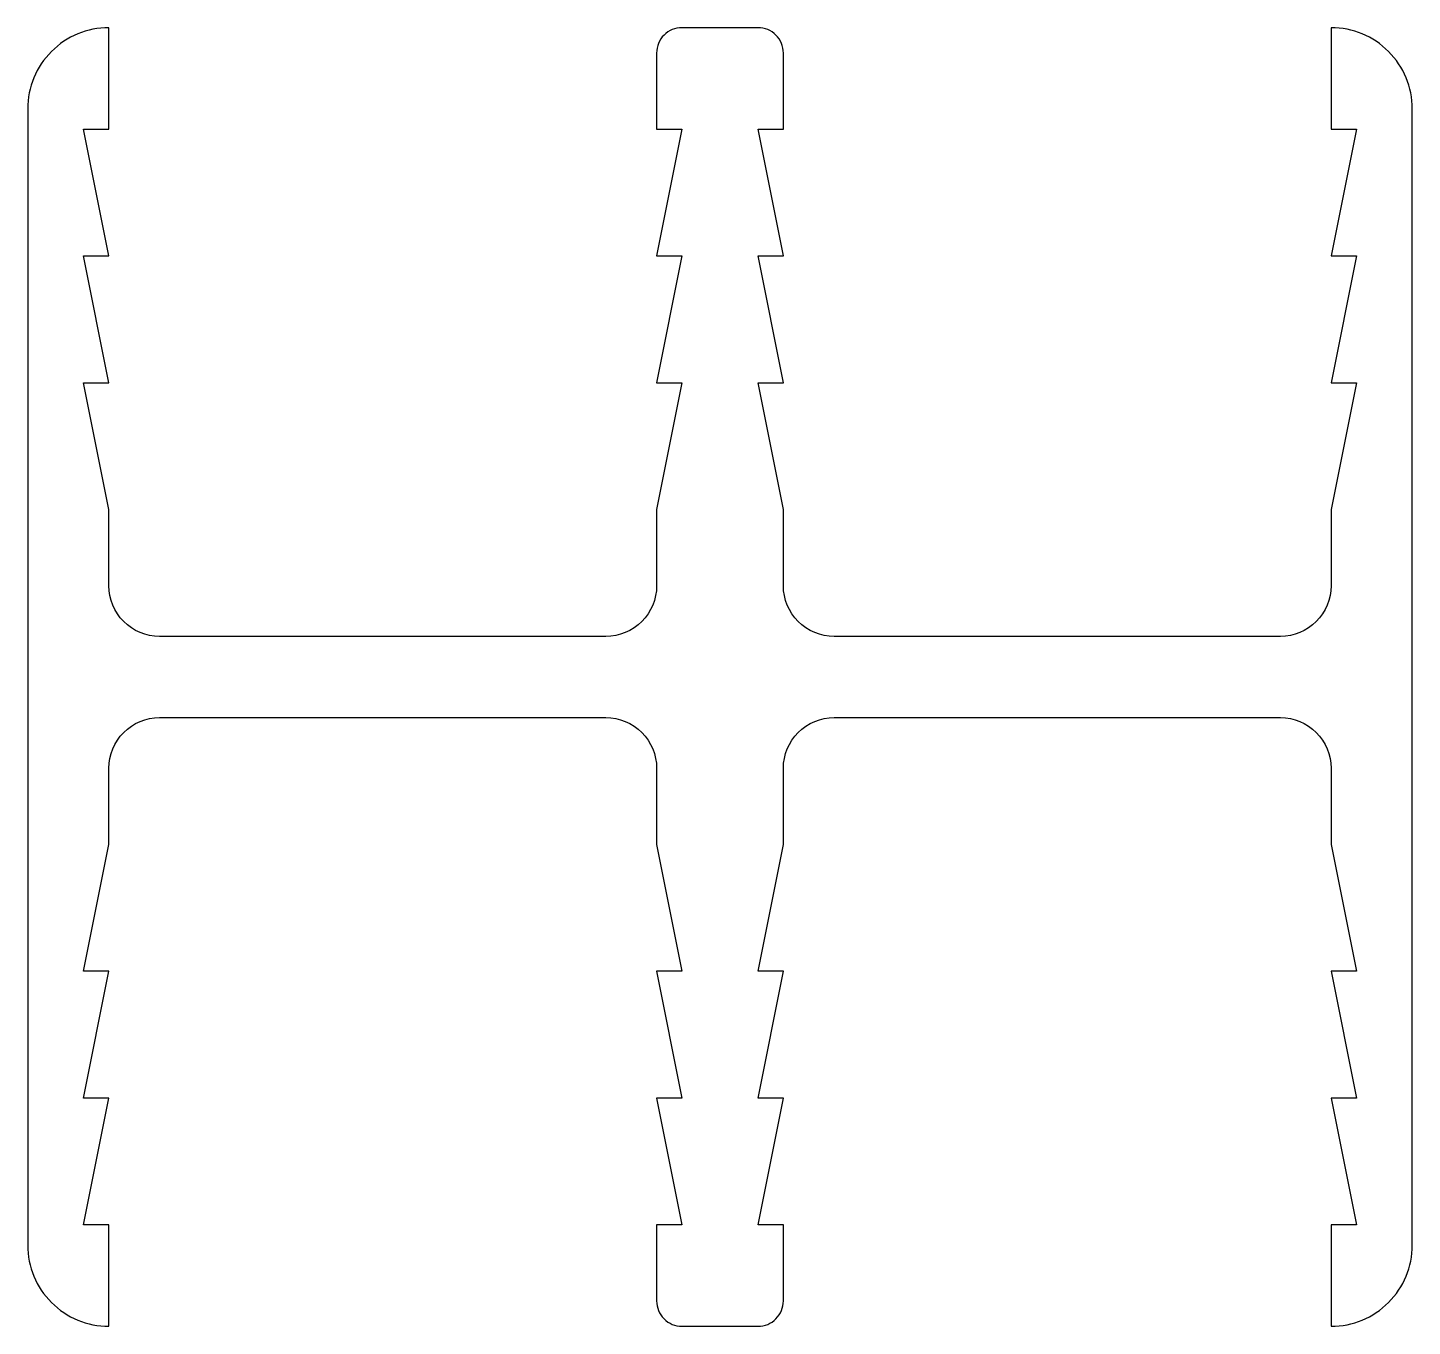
# Model space of a CAD drawing. Extents: x 387.1 to 414.4, y -65.8 to -40.2.
import ezdxf

# ---------------------------------------------------------------- set-up
doc = ezdxf.new("R2010")
doc.units = 0
doc.layers.add('ANA', color=220, linetype='CONTINUOUS')

msp = doc.modelspace()

# ---------------------------------------------------------------- linework, layer by layer
at = {"layer": 'ANA', "color": 0}
msp.add_lwpolyline([(388.688, -61.346), (388.188, -61.346), (388.688, -58.846), (388.188, -58.846), (388.688, -56.346), (388.688, -54.846, -0.414214), (389.688, -53.846), (398.488, -53.846, -0.414214), (399.488, -54.846), (399.488, -56.346), (399.988, -58.846), (399.488, -58.846), (399.988, -61.346), (399.488, -61.346), (399.988, -63.846), (399.488, -63.846), (399.488, -65.346, 0.414214), (399.988, -65.846), (401.488, -65.846, 0.414214), (401.988, -65.346), (401.988, -63.846), (401.488, -63.846), (401.988, -61.346), (401.488, -61.346), (401.988, -58.846), (401.488, -58.846), (401.988, -56.346), (401.988, -54.846, -0.414214), (402.988, -53.846), (411.788, -53.846, -0.414214), (412.788, -54.846), (412.788, -56.346), (413.288, -58.846), (412.788, -58.846), (413.288, -61.346), (412.788, -61.346), (413.288, -63.846), (412.788, -63.846), (412.788, -65.846, 0.414214), (414.388, -64.246), (414.388, -41.846, 0.414214), (412.788, -40.246), (412.788, -42.246), (413.288, -42.246), (412.788, -44.746), (413.288, -44.746), (412.788, -47.246), (413.288, -47.246), (412.788, -49.746), (412.788, -51.246, -0.414214), (411.788, -52.246), (402.988, -52.246, -0.414214), (401.988, -51.246), (401.988, -49.746), (401.488, -47.246), (401.988, -47.246), (401.488, -44.746), (401.988, -44.746), (401.488, -42.246), (401.988, -42.246), (401.988, -40.746, 0.414214), (401.488, -40.246), (399.988, -40.246, 0.414214), (399.488, -40.746), (399.488, -42.246), (399.988, -42.246), (399.488, -44.746), (399.988, -44.746), (399.488, -47.246), (399.988, -47.246), (399.488, -49.746), (399.488, -51.246, -0.414214), (398.488, -52.246), (389.688, -52.246, -0.414214), (388.688, -51.246), (388.688, -49.746), (388.188, -47.246), (388.688, -47.246), (388.188, -44.746), (388.688, -44.746), (388.188, -42.246), (388.688, -42.246), (388.688, -40.246, 0.414214), (387.088, -41.846), (387.088, -64.246, 0.414214), (388.688, -65.846), (388.688, -63.846), (388.188, -63.846)], format="xyb", close=True, dxfattribs=at)

doc.saveas('drawing.dxf')
